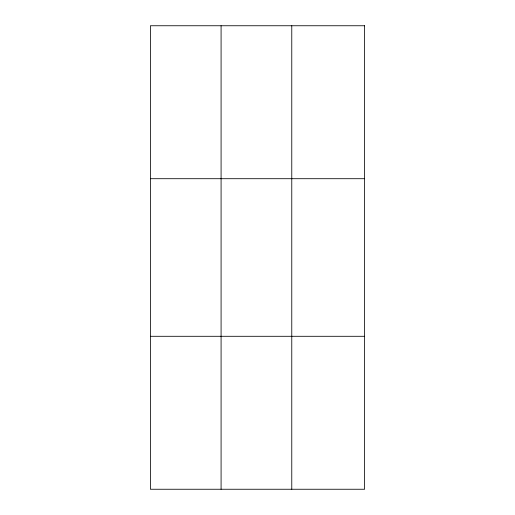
<?xml version="1.0" encoding="UTF-8"?>
<svg xmlns="http://www.w3.org/2000/svg" width="515" height="515" viewBox="0 0 515 515"><rect width="100%" height="100%" fill="white"/><g stroke="black" fill="none" stroke-linecap="round" stroke-linejoin="round"><path stroke-width="0.77" d="M221.083 489.25L221.083 25.75M150.399 178.705L364.601 178.705M150.399 336.295L364.601 336.295M291.773 25.75L291.773 489.25M364.601 25.75L364.601 489.25L150.399 489.25L150.399 25.75L364.601 25.75"/></g></svg>
